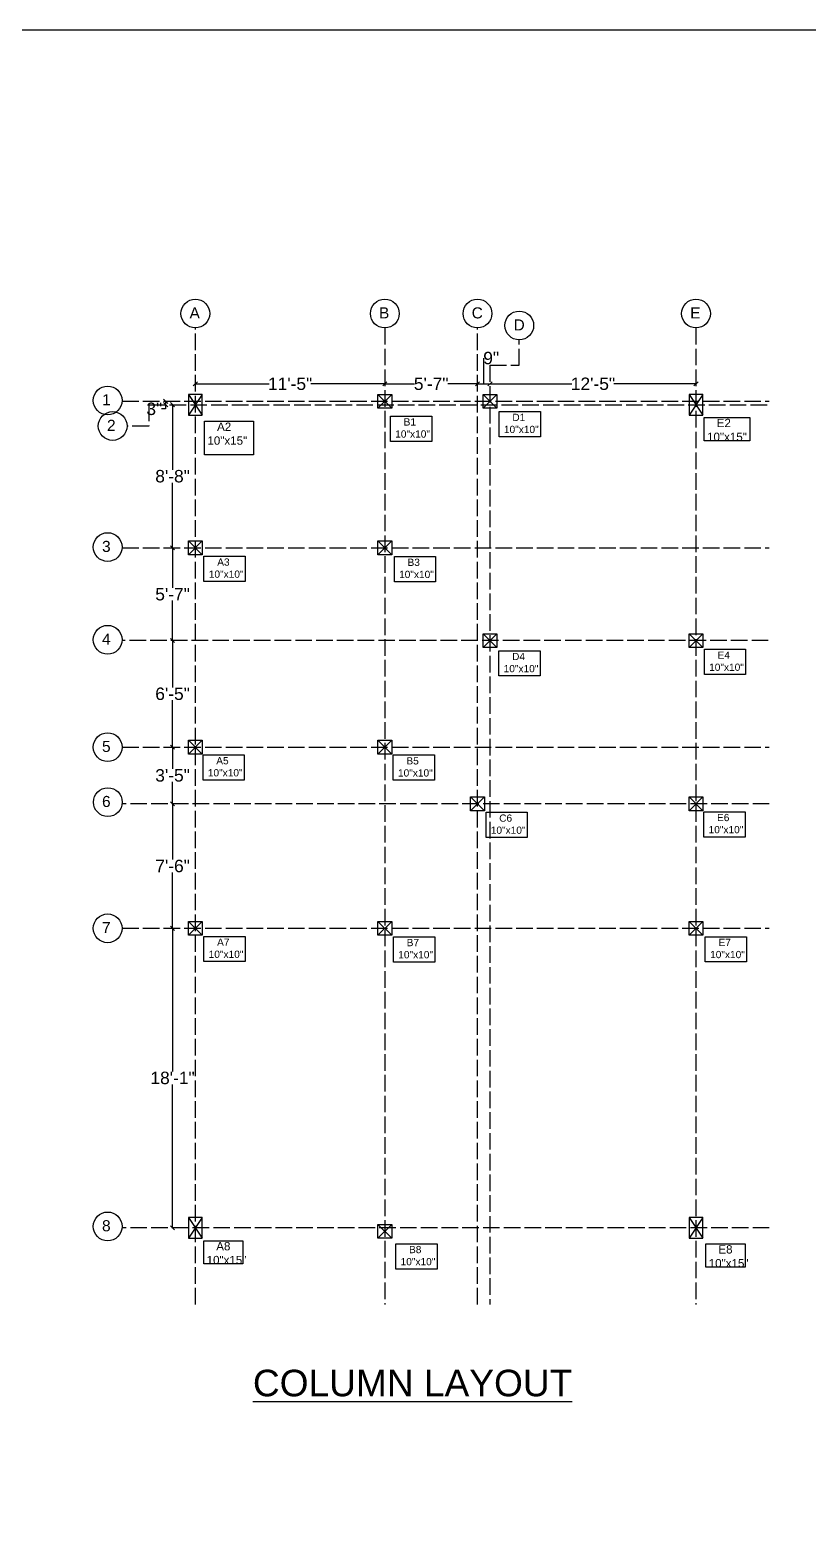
# Model space of a CAD drawing. Header units: inches. Extents: x 1734 to 10776, y 1772 to 3930.
# Drawn here: x 4656 to 5218, y 2851 to 3930 of the extents above; entities that cross this region are included whole.
import ezdxf

# ---------------------------------------------------------------- set-up
doc = ezdxf.new("R2010")
doc.units = ezdxf.units.IN
doc.linetypes.add('ACAD_ISO02W100', pattern=[15, 12, -3])
for name, color, linetype in [('C', 141, 'Continuous'), ('C1', 10, 'Continuous'), ('Naming', 45, 'Continuous')]:
    doc.layers.add(name, color=color, linetype=linetype)
doc.styles.get("Standard").update_dxf_attribs({"font": 'arial.ttf'})
doc.dimstyles.get("Standard").update_dxf_attribs({"dimtxt": 9, "dimasz": 3, "dimexe": 0.18, "dimexo": 0.0625, "dimgap": 0.09, "dimtad": 0, "dimtih": 1, "dimtoh": 1, "dimdec": 0, "dimzin": 0, "dimdsep": 46, "dimlunit": 3, "dimtxsty": 'Standard', "dimblk": 'OBLIQUE', "dimcen": 0.09, "dimse1": 1, "dimse2": 1, "dimclrd": 197, "dimadec": 0, "dimazin": 0, "dimtfac": 1, "dimtdec": 0, "dimtofl": 0, "dimtmove": 0, "dimatfit": 3, "dimfxl": 1, "dimtolj": 1, "dimtzin": 0, "dimarcsym": 0})

# ---------------------------------------------------------------- blocks, each defined once
blk = doc.blocks.new('_Oblique')
at = {"color": 0, "linetype": 'ByBlock', "lineweight": -2}
blk.add_line((-0.5, -0.5), (0.5, 0.5), dxfattribs=at)
blk = doc.blocks.new('*D30')
at = {"color": 197, "lineweight": -2, "transparency": 16777216}
for p, q in [((4753.8, 3662), (4753.8, 3659.5)), ((4753.8, 3659.5), (4753.8, 3656.5)), ((4753.8, 3656.5), (4750.8, 3656.5))]:
    blk.add_line(p, q, dxfattribs=at)
at = {"layer": 'Defpoints', "color": 0, "transparency": 16777216}
for p in [(4753.8, 3659.5), (4754.6, 3662), (4754.6, 3659.5)]:
    blk.add_point(p, dxfattribs=at)
at = {"color": 197, "lineweight": -2, "transparency": 16777216, "xscale": 3, "yscale": 3, "zscale": 3}
for p, rotation in [((4753.8, 3662), 90), ((4753.8, 3659.5), 270)]:
    blk.add_blockref('_Oblique', p, dxfattribs=dict(at, rotation=rotation))
at = {"color": 0, "transparency": 16777216, "insert": (4745.6, 3656.5), "char_height": 9, "attachment_point": 5}
blk.add_mtext('\\A1;3"', dxfattribs=at)
blk = doc.blocks.new('*D31')
at = {"color": 197, "lineweight": -2, "transparency": 16777216}
for p, q in [((4758.8, 3659.5), (4758.8, 3612.5)), ((4758.8, 3556), (4758.8, 3603.1))]:
    blk.add_line(p, q, dxfattribs=at)
at = {"layer": 'Defpoints', "color": 0, "transparency": 16777216}
for p in [(4754.6, 3659.5), (4758.8, 3556), (4758.8, 3556)]:
    blk.add_point(p, dxfattribs=at)
at = {"color": 197, "lineweight": -2, "transparency": 16777216, "xscale": 3, "yscale": 3, "zscale": 3}
for p, rotation in [((4758.8, 3659.5), 90), ((4758.8, 3556), 270)]:
    blk.add_blockref('_Oblique', p, dxfattribs=dict(at, rotation=rotation))
at = {"color": 0, "transparency": 16777216, "insert": (4758.8, 3607.8), "char_height": 9, "attachment_point": 5}
blk.add_mtext('\\A1;8\'-8"', dxfattribs=at)
blk = doc.blocks.new('*D32')
at = {"color": 197, "lineweight": -2, "transparency": 16777216}
for p, q in [((4758.8, 3556), (4758.8, 3527.2)), ((4758.8, 3489), (4758.8, 3517.9))]:
    blk.add_line(p, q, dxfattribs=at)
at = {"layer": 'Defpoints', "color": 0, "transparency": 16777216}
for p in [(4758.8, 3556), (4758.8, 3489), (4758.8, 3489)]:
    blk.add_point(p, dxfattribs=at)
at = {"color": 197, "lineweight": -2, "transparency": 16777216, "xscale": 3, "yscale": 3, "zscale": 3}
for p, rotation in [((4758.8, 3556), 90), ((4758.8, 3489), 270)]:
    blk.add_blockref('_Oblique', p, dxfattribs=dict(at, rotation=rotation))
at = {"color": 0, "transparency": 16777216, "insert": (4758.8, 3522.5), "char_height": 9, "attachment_point": 5}
blk.add_mtext('\\A1;5\'-7"', dxfattribs=at)
blk = doc.blocks.new('*D33')
at = {"color": 197, "lineweight": -2, "transparency": 16777216}
for p, q in [((4758.8, 3489), (4758.8, 3455.2)), ((4758.8, 3412), (4758.8, 3445.9))]:
    blk.add_line(p, q, dxfattribs=at)
at = {"layer": 'Defpoints', "color": 0, "transparency": 16777216}
for p in [(4758.8, 3489), (4758.8, 3412), (4758.8, 3412)]:
    blk.add_point(p, dxfattribs=at)
at = {"color": 197, "lineweight": -2, "transparency": 16777216, "xscale": 3, "yscale": 3, "zscale": 3}
for p, rotation in [((4758.8, 3489), 90), ((4758.8, 3412), 270)]:
    blk.add_blockref('_Oblique', p, dxfattribs=dict(at, rotation=rotation))
at = {"color": 0, "transparency": 16777216, "insert": (4758.8, 3450.5), "char_height": 9, "attachment_point": 5}
blk.add_mtext('\\A1;6\'-5"', dxfattribs=at)
blk = doc.blocks.new('*D34')
at = {"color": 197, "lineweight": -2, "transparency": 16777216}
for p, q in [((4758.8, 3412), (4758.8, 3396.2)), ((4758.8, 3371), (4758.8, 3386.9))]:
    blk.add_line(p, q, dxfattribs=at)
at = {"layer": 'Defpoints', "color": 0, "transparency": 16777216}
for p in [(4758.8, 3412), (4758.8, 3371), (4758.8, 3371)]:
    blk.add_point(p, dxfattribs=at)
at = {"color": 197, "lineweight": -2, "transparency": 16777216, "xscale": 3, "yscale": 3, "zscale": 3}
for p, rotation in [((4758.8, 3412), 90), ((4758.8, 3371), 270)]:
    blk.add_blockref('_Oblique', p, dxfattribs=dict(at, rotation=rotation))
at = {"color": 0, "transparency": 16777216, "insert": (4758.8, 3391.5), "char_height": 9, "attachment_point": 5}
blk.add_mtext('\\A1;3\'-5"', dxfattribs=at)
blk = doc.blocks.new('*D35')
at = {"color": 197, "lineweight": -2, "transparency": 16777216}
for p, q in [((4758.8, 3371), (4758.8, 3330.7)), ((4758.8, 3281), (4758.8, 3321.4))]:
    blk.add_line(p, q, dxfattribs=at)
at = {"layer": 'Defpoints', "color": 0, "transparency": 16777216}
for p in [(4758.8, 3371), (4758.8, 3281), (4758.8, 3281)]:
    blk.add_point(p, dxfattribs=at)
at = {"color": 197, "lineweight": -2, "transparency": 16777216, "xscale": 3, "yscale": 3, "zscale": 3}
for p, rotation in [((4758.8, 3371), 90), ((4758.8, 3281), 270)]:
    blk.add_blockref('_Oblique', p, dxfattribs=dict(at, rotation=rotation))
at = {"color": 0, "transparency": 16777216, "insert": (4758.8, 3326), "char_height": 9, "attachment_point": 5}
blk.add_mtext('\\A1;7\'-6"', dxfattribs=at)
blk = doc.blocks.new('*D36')
at = {"color": 197, "lineweight": -2, "transparency": 16777216}
for p, q in [((4758.8, 3281), (4758.8, 3177.5)), ((4758.8, 3064.5), (4758.8, 3168.1))]:
    blk.add_line(p, q, dxfattribs=at)
at = {"layer": 'Defpoints', "color": 0, "transparency": 16777216}
for p in [(4758.8, 3281), (4758.8, 3064.5), (4758.8, 3064.5)]:
    blk.add_point(p, dxfattribs=at)
at = {"color": 197, "lineweight": -2, "transparency": 16777216, "xscale": 3, "yscale": 3, "zscale": 3}
for p, rotation in [((4758.8, 3281), 90), ((4758.8, 3064.5), 270)]:
    blk.add_blockref('_Oblique', p, dxfattribs=dict(at, rotation=rotation))
at = {"color": 0, "transparency": 16777216, "insert": (4758.8, 3172.8), "char_height": 9, "attachment_point": 5}
blk.add_mtext('\\A1;18\'-1"', dxfattribs=at)
blk = doc.blocks.new('*D37')
at = {"color": 197, "lineweight": -2, "transparency": 16777216}
for p, q in [((4775.3, 3674.6), (4828.6, 3674.6)), ((4912.3, 3674.6), (4858.9, 3674.6))]:
    blk.add_line(p, q, dxfattribs=at)
at = {"layer": 'Defpoints', "color": 0, "transparency": 16777216}
for p in [(4912.3, 3674.6), (4775.3, 3669.7), (4912.3, 3669.7)]:
    blk.add_point(p, dxfattribs=at)
at = {"color": 197, "lineweight": -2, "transparency": 16777216, "xscale": 3, "yscale": 3, "zscale": 3, "rotation": 180}
blk.add_blockref('_Oblique', (4775.3, 3674.6), dxfattribs=at)
at = {"color": 197, "lineweight": -2, "transparency": 16777216, "xscale": 3, "yscale": 3, "zscale": 3}
blk.add_blockref('_Oblique', (4912.3, 3674.6), dxfattribs=at)
at = {"color": 0, "transparency": 16777216, "insert": (4843.8, 3674.6), "char_height": 9, "attachment_point": 5}
blk.add_mtext('\\A1;11\'-5"', dxfattribs=at)
blk = doc.blocks.new('*D38')
at = {"color": 197, "lineweight": -2, "transparency": 16777216}
for p, q in [((4912.3, 3674.6), (4933.7, 3674.6)), ((4979.3, 3674.6), (4957.8, 3674.6))]:
    blk.add_line(p, q, dxfattribs=at)
at = {"layer": 'Defpoints', "color": 0, "transparency": 16777216}
for p in [(4979.3, 3674.6), (4979.3, 3674.6), (4912.3, 3669.7)]:
    blk.add_point(p, dxfattribs=at)
at = {"color": 197, "lineweight": -2, "transparency": 16777216, "xscale": 3, "yscale": 3, "zscale": 3, "rotation": 180}
blk.add_blockref('_Oblique', (4912.3, 3674.6), dxfattribs=at)
at = {"color": 197, "lineweight": -2, "transparency": 16777216, "xscale": 3, "yscale": 3, "zscale": 3}
blk.add_blockref('_Oblique', (4979.3, 3674.6), dxfattribs=at)
at = {"color": 0, "transparency": 16777216, "insert": (4945.8, 3674.6), "char_height": 9, "attachment_point": 5}
blk.add_mtext('\\A1;5\'-7"', dxfattribs=at)
blk = doc.blocks.new('*D39')
at = {"color": 197, "lineweight": -2, "transparency": 16777216}
for p, q in [((4983.8, 3674.6), (4983.8, 3693.2)), ((4983.8, 3693.2), (4983.9, 3693.2)), ((4979.3, 3674.6), (4988.3, 3674.6))]:
    blk.add_line(p, q, dxfattribs=at)
at = {"layer": 'Defpoints', "color": 0, "transparency": 16777216}
for p in [(4979.3, 3674.6), (4988.3, 3674.6), (4988.3, 3674.6)]:
    blk.add_point(p, dxfattribs=at)
at = {"color": 197, "lineweight": -2, "transparency": 16777216, "xscale": 3, "yscale": 3, "zscale": 3, "rotation": 180}
blk.add_blockref('_Oblique', (4979.3, 3674.6), dxfattribs=at)
at = {"color": 197, "lineweight": -2, "transparency": 16777216, "xscale": 3, "yscale": 3, "zscale": 3}
blk.add_blockref('_Oblique', (4988.3, 3674.6), dxfattribs=at)
at = {"color": 0, "transparency": 16777216, "insert": (4989.2, 3693.2), "char_height": 9, "attachment_point": 5}
blk.add_mtext('\\A1;9"', dxfattribs=at)
blk = doc.blocks.new('*D40')
at = {"color": 197, "lineweight": -2, "transparency": 16777216}
for p, q in [((4988.3, 3674.6), (5047.6, 3674.6)), ((5137.3, 3674.6), (5077.9, 3674.6))]:
    blk.add_line(p, q, dxfattribs=at)
at = {"layer": 'Defpoints', "color": 0, "transparency": 16777216}
for p in [(4988.3, 3674.6), (5137.3, 3674.6), (5137.3, 3674.6)]:
    blk.add_point(p, dxfattribs=at)
at = {"color": 197, "lineweight": -2, "transparency": 16777216, "xscale": 3, "yscale": 3, "zscale": 3, "rotation": 180}
blk.add_blockref('_Oblique', (4988.3, 3674.6), dxfattribs=at)
at = {"color": 197, "lineweight": -2, "transparency": 16777216, "xscale": 3, "yscale": 3, "zscale": 3}
blk.add_blockref('_Oblique', (5137.3, 3674.6), dxfattribs=at)
at = {"color": 0, "transparency": 16777216, "insert": (5062.8, 3674.6), "char_height": 9, "attachment_point": 5}
blk.add_mtext('\\A1;12\'-5"', dxfattribs=at)

msp = doc.modelspace()

# ---------------------------------------------------------------- linework, layer by layer
at = {"linetype": 'ACAD_ISO02W100'}
for p, q in [((4775.3, 3009), (4775.3, 3715)), ((4912.3, 3715), (4912.3, 3009)), ((4979.3, 3009), (4979.3, 3715)), ((5137.3, 3715), (5137.3, 3009)), ((5009.5, 3688), (5009.5, 3706.4)), ((4988.3, 3688), (4988.3, 3009)), ((4988.3, 3688), (5009.5, 3688)), ((4722.3, 3662), (5190.3, 3662)), ((4741.7, 3659.5), (5190.3, 3659.5)), ((4741.7, 3659.5), (4741.7, 3644.1)), ((4741.7, 3644.1), (4725.9, 3644.1)), ((4722.3, 3556), (5190.3, 3556)), ((5189.6, 3489), (4722.3, 3489)), ((4722.3, 3412), (5190.3, 3412)), ((5190.3, 3371), (4722.3, 3371)), ((4722.3, 3281), (5190.3, 3281)), ((5190.3, 3064.5), (4722.3, 3064.5))]:
    msp.add_line(p, q, dxfattribs=at)
msp.add_lwpolyline([(1733.7, 3930.5), (10775.8, 3930.5), (10775.8, 1771.5), (1733.7, 1771.5)], close=True)
at = {"color": 240, "true_color": 0xed1f24}
for points in [[(4916.4, 3651.2), (4946.2, 3651.2), (4946.2, 3633), (4916.4, 3633)], [(4995, 3654.5), (5024.8, 3654.5), (5024.8, 3636.3), (4995, 3636.3)], [(4781.5, 3550), (4811.3, 3550), (4811.3, 3531.8), (4781.5, 3531.8)], [(4919.2, 3549.8), (4948.9, 3549.8), (4948.9, 3531.5), (4919.2, 3531.5)], [(4994.8, 3481.6), (5024.6, 3481.6), (5024.6, 3463.4), (4994.8, 3463.4)], [(5143.4, 3482.7), (5173.2, 3482.7), (5173.2, 3464.5), (5143.4, 3464.5)], [(4780.9, 3406.4), (4810.7, 3406.4), (4810.7, 3388.1), (4780.9, 3388.1)], [(4918.4, 3406.3), (4948.2, 3406.3), (4948.2, 3388.1), (4918.4, 3388.1)], [(4985.5, 3364.9), (5015.3, 3364.9), (5015.3, 3346.7), (4985.5, 3346.7)], [(5143, 3365.2), (5172.8, 3365.2), (5172.8, 3347), (5143, 3347)], [(4781.5, 3275.2), (4811.2, 3275.2), (4811.2, 3256.9), (4781.5, 3256.9)], [(4918.6, 3274.9), (4948.4, 3274.9), (4948.4, 3256.6), (4918.6, 3256.6)], [(5144, 3274.9), (5173.8, 3274.9), (5173.8, 3256.7), (5144, 3256.7)], [(4920.3, 3053), (4950.1, 3053), (4950.1, 3034.7), (4920.3, 3034.7)]]:
    msp.add_lwpolyline(points, close=True, dxfattribs=at)
for centre in [(4775.3, 3725.4), (4912.3, 3725.4), (4979.3, 3725.4), (5137.3, 3725.4), (5009.5, 3716.8), (4711.9, 3662.6), (4715.5, 3644.1), (4711.9, 3556.6), (4711.9, 3489.6), (4711.9, 3412), (4712, 3372.2), (4711.9, 3281), (4711.9, 3065.5)]:
    msp.add_circle(centre, 10.4)
at = {"layer": 'C'}
for p, q in [((4780.3, 3667), (4770.3, 3652)), ((4770.3, 3667), (4780.3, 3652)), ((4780.3, 3667), (4770.3, 3652)), ((4770.3, 3667), (4780.3, 3652)), ((5142.3, 3667), (5132.3, 3652)), ((5132.3, 3667), (5142.3, 3652)), ((5142.3, 3667), (5132.3, 3652)), ((5132.3, 3667), (5142.3, 3652)), ((4780.3, 3072), (4770.3, 3057)), ((4770.3, 3072), (4780.3, 3057)), ((4780.3, 3072), (4770.3, 3057)), ((4770.3, 3072), (4780.3, 3057)), ((5142.3, 3072), (5132.3, 3057)), ((5132.3, 3072), (5142.3, 3057)), ((5142.3, 3072), (5132.3, 3057)), ((5132.3, 3072), (5142.3, 3057))]:
    msp.add_line(p, q, dxfattribs=at)
for points in [[(4770.3, 3652), (4780.3, 3652), (4780.3, 3667), (4770.3, 3667)], [(4770.3, 3652), (4780.3, 3652), (4780.3, 3667), (4770.3, 3667)], [(5132.3, 3652), (5142.3, 3652), (5142.3, 3667), (5132.3, 3667)], [(5132.3, 3652), (5142.3, 3652), (5142.3, 3667), (5132.3, 3667)], [(5143.2, 3650.3), (5176.3, 3650.3), (5176.3, 3633.4), (5143.2, 3633.4)], [(4781.9, 3647.6), (4817.3, 3647.6), (4817.3, 3623.3), (4781.9, 3623.3)], [(4770.3, 3057), (4780.3, 3057), (4780.3, 3072), (4770.3, 3072)], [(4770.3, 3057), (4780.3, 3057), (4780.3, 3072), (4770.3, 3072)], [(5132.3, 3057), (5142.3, 3057), (5142.3, 3072), (5132.3, 3072)], [(5132.3, 3057), (5142.3, 3057), (5142.3, 3072), (5132.3, 3072)], [(4781.3, 3055.2), (4809.7, 3055.2), (4809.7, 3038.4), (4781.3, 3038.4)], [(5144.3, 3052.9), (5172.8, 3052.9), (5172.8, 3036.1), (5144.3, 3036.1)]]:
    msp.add_lwpolyline(points, close=True, dxfattribs=at)
at = {"layer": 'C1'}
for p, q in [((4907.3, 3667), (4917.3, 3657)), ((4917.3, 3667), (4907.3, 3657)), ((4907.3, 3667), (4917.3, 3657)), ((4917.3, 3667), (4907.3, 3657)), ((4983.3, 3667), (4993.3, 3657)), ((4993.3, 3667), (4983.3, 3657)), ((4983.3, 3667), (4993.3, 3657)), ((4993.3, 3667), (4983.3, 3657)), ((4770.3, 3561), (4780.3, 3551)), ((4780.3, 3561), (4770.3, 3551)), ((4770.3, 3561), (4780.3, 3551)), ((4780.3, 3561), (4770.3, 3551)), ((4907.3, 3561), (4917.3, 3551)), ((4917.3, 3561), (4907.3, 3551)), ((4907.3, 3561), (4917.3, 3551)), ((4917.3, 3561), (4907.3, 3551)), ((4983.3, 3494), (4993.3, 3484)), ((4993.3, 3494), (4983.3, 3484)), ((4983.3, 3494), (4993.3, 3484)), ((4993.3, 3494), (4983.3, 3484)), ((5132.3, 3494), (5142.3, 3484)), ((5142.3, 3494), (5132.3, 3484)), ((5132.3, 3494), (5142.3, 3484)), ((5142.3, 3494), (5132.3, 3484)), ((4770.3, 3417), (4780.3, 3407)), ((4780.3, 3417), (4770.3, 3407)), ((4770.3, 3417), (4780.3, 3407)), ((4780.3, 3417), (4770.3, 3407)), ((4907.3, 3417), (4917.3, 3407)), ((4917.3, 3417), (4907.3, 3407)), ((4907.3, 3417), (4917.3, 3407)), ((4917.3, 3417), (4907.3, 3407)), ((4974.3, 3376), (4984.3, 3366)), ((4984.3, 3376), (4974.3, 3366)), ((4974.3, 3376), (4984.3, 3366)), ((4984.3, 3376), (4974.3, 3366)), ((5132.3, 3376), (5142.3, 3366)), ((5142.3, 3376), (5132.3, 3366)), ((5132.3, 3376), (5142.3, 3366)), ((5142.3, 3376), (5132.3, 3366)), ((4770.3, 3286), (4780.3, 3276)), ((4780.3, 3286), (4770.3, 3276)), ((4770.3, 3286), (4780.3, 3276)), ((4780.3, 3286), (4770.3, 3276)), ((4907.3, 3286), (4917.3, 3276)), ((4917.3, 3286), (4907.3, 3276)), ((4907.3, 3286), (4917.3, 3276)), ((4917.3, 3286), (4907.3, 3276)), ((5132.3, 3286), (5142.3, 3276)), ((5142.3, 3286), (5132.3, 3276)), ((5132.3, 3286), (5142.3, 3276)), ((5142.3, 3286), (5132.3, 3276)), ((4907.3, 3067), (4917.3, 3057)), ((4917.3, 3067), (4907.3, 3057))]:
    msp.add_line(p, q, dxfattribs=at)
for points in [[(4917.3, 3657), (4907.3, 3657), (4907.3, 3667), (4917.3, 3667)], [(4917.3, 3657), (4907.3, 3657), (4907.3, 3667), (4917.3, 3667)], [(4993.3, 3657), (4983.3, 3657), (4983.3, 3667), (4993.3, 3667)], [(4993.3, 3657), (4983.3, 3657), (4983.3, 3667), (4993.3, 3667)], [(4780.3, 3551), (4770.3, 3551), (4770.3, 3561), (4780.3, 3561)], [(4780.3, 3551), (4770.3, 3551), (4770.3, 3561), (4780.3, 3561)], [(4917.3, 3551), (4907.3, 3551), (4907.3, 3561), (4917.3, 3561)], [(4917.3, 3551), (4907.3, 3551), (4907.3, 3561), (4917.3, 3561)], [(4993.3, 3484), (4983.3, 3484), (4983.3, 3494), (4993.3, 3494)], [(4993.3, 3484), (4983.3, 3484), (4983.3, 3494), (4993.3, 3494)], [(5142.3, 3484), (5132.3, 3484), (5132.3, 3494), (5142.3, 3494)], [(5142.3, 3484), (5132.3, 3484), (5132.3, 3494), (5142.3, 3494)], [(4780.3, 3407), (4770.3, 3407), (4770.3, 3417), (4780.3, 3417)], [(4780.3, 3407), (4770.3, 3407), (4770.3, 3417), (4780.3, 3417)], [(4917.3, 3407), (4907.3, 3407), (4907.3, 3417), (4917.3, 3417)], [(4917.3, 3407), (4907.3, 3407), (4907.3, 3417), (4917.3, 3417)], [(4984.3, 3366), (4974.3, 3366), (4974.3, 3376), (4984.3, 3376)], [(4984.3, 3366), (4974.3, 3366), (4974.3, 3376), (4984.3, 3376)], [(5142.3, 3366), (5132.3, 3366), (5132.3, 3376), (5142.3, 3376)], [(5142.3, 3366), (5132.3, 3366), (5132.3, 3376), (5142.3, 3376)], [(4780.3, 3276), (4770.3, 3276), (4770.3, 3286), (4780.3, 3286)], [(4780.3, 3276), (4770.3, 3276), (4770.3, 3286), (4780.3, 3286)], [(4917.3, 3276), (4907.3, 3276), (4907.3, 3286), (4917.3, 3286)], [(4917.3, 3276), (4907.3, 3276), (4907.3, 3286), (4917.3, 3286)], [(5142.3, 3276), (5132.3, 3276), (5132.3, 3286), (5142.3, 3286)], [(5142.3, 3276), (5132.3, 3276), (5132.3, 3286), (5142.3, 3286)], [(4917.3, 3057), (4907.3, 3057), (4907.3, 3067), (4917.3, 3067)]]:
    msp.add_lwpolyline(points, close=True, dxfattribs=at)

# ---------------------------------------------------------------- texts
at = {"char_height": 8, "attachment_point": 1}
for s, insert in [('A', (4771.1, 3729.9)), ('B', (4908.1, 3729.9)), ('C', (4975.1, 3729.9)), ('E', (5133.1, 3729.9)), ('D', (5005.4, 3721.2)), ('1', (4707.8, 3667.1)), ('2', (4711.4, 3648.6)), ('3', (4707.8, 3561.1)), ('4', (4707.8, 3494.1)), ('5', (4707.8, 3416.5)), ('6', (4707.8, 3376.7)), ('7', (4707.8, 3285.5)), ('8', (4707.8, 3070))]:
    msp.add_mtext_dynamic_manual_height_columns(s, width=672.189, gutter_width=40, heights=[0], dxfattribs=dict(at, insert=insert))
at = {"color": 240, "true_color": 0xed1f24, "char_height": 5.24, "attachment_point": 1}
for s, insert in [('   B1\\P10"x10"', (4919.8, 3649.7)), ('   D1\\P10"x10"', (4998.4, 3653)), ('   A3\\P10"x10"', (4785, 3548.4)), ('   B3\\P10"x10"', (4922.6, 3548.2)), ('   D4\\P10"x10"', (4998.2, 3480.1)), ('   E4\\P10"x10"', (5146.8, 3481.1)), ('   A5\\P10"x10"', (4784.3, 3404.8)), ('   B5\\P10"x10"', (4921.8, 3404.7)), ('   C6\\P10"x10"', (4988.9, 3363.3)), ('   E6\\P10"x10"', (5146.4, 3363.7)), ('   A7\\P10"x10"', (4784.9, 3273.6)), ('   B7\\P10"x10"', (4922, 3273.3)), ('   E7\\P10"x10"', (5147.5, 3273.4)), ('   B8\\P10"x10"', (4923.7, 3051.4))]:
    msp.add_mtext_dynamic_manual_height_columns(s, width=6366.944, gutter_width=109.2, heights=[0], dxfattribs=dict(at, insert=insert))
at = {"layer": 'C', "char_height": 6, "attachment_point": 1}
for s, insert in [('   E2\\P10"x15"', (5145.3, 3649.3)), ('   A2\\P10"x15"', (4784, 3646.6)), ('   A8\\P10"x15"', (4783.4, 3054.2)), ('   E8\\P10"x15"', (5146.5, 3051.9))]:
    msp.add_mtext_dynamic_manual_height_columns(s, width=3820.166, gutter_width=65.5, heights=[0], dxfattribs=dict(at, insert=insert))
at = {"layer": 'Naming', "insert": (4816.9, 2961.9), "char_height": 19.2, "attachment_point": 1}
msp.add_mtext_dynamic_manual_height_columns('{\\LCOLUMN LAYOUT}', width=6381.972, gutter_width=96, heights=[0], dxfattribs=at)

# ---------------------------------------------------------------- dimensions: what is measured, and where the dimension line sits
for base, p1, p2, picture, middle in [((4988.3, 3674.6), (4979.3, 3674.6), (4988.3, 3674.6), '*D39', (4984, 3693.2)), ((4979.3, 3674.6), (4912.3, 3669.7), (4979.3, 3674.6), '*D38', (4945.8, 3674.6)), ((5137.3, 3674.6), (4988.3, 3674.6), (5137.3, 3674.6), '*D40', (5062.8, 3674.6))]:
    dim = msp.add_linear_dim(base=base, p1=p1, p2=p2, dimstyle='Standard', override={"dimtmove": 1})
    dim.commit()
    dim.dimension.update_dxf_attribs({"geometry": picture, "text_midpoint": middle})
dim = msp.add_linear_dim(base=(4912.3, 3674.6), p1=(4775.3, 3669.7), p2=(4912.3, 3669.7), dimstyle='Standard')
dim.commit()
dim.dimension.update_dxf_attribs({"geometry": '*D37', "text_midpoint": (4843.8, 3674.6)})
dim = msp.add_linear_dim(base=(4753.8376865, 3659.5418908), p1=(4754.6064144, 3662.0418908), p2=(4754.6064144, 3659.5418908), angle=90, dimstyle='Standard')
dim.commit()
dim.dimension.update_dxf_attribs({"geometry": '*D30', "text_midpoint": (4745.5785187, 3656.5418908)})
for base, p1, p2, picture, middle in [((4758.7967891, 3556.0418908), (4754.6064144, 3659.5418908), (4758.7967891, 3556.0418908), '*D31', (4758.7967891, 3607.7918908)), ((4758.8, 3489), (4758.8, 3556), (4758.8, 3489), '*D32', (4758.8, 3522.5)), ((4758.8, 3412), (4758.8, 3489), (4758.8, 3412), '*D33', (4758.8, 3450.5)), ((4758.8, 3371), (4758.8, 3412), (4758.8, 3371), '*D34', (4758.8, 3391.5)), ((4758.8, 3281), (4758.8, 3371), (4758.8, 3281), '*D35', (4758.8, 3326)), ((4758.7967891, 3064.5418908), (4758.7967891, 3281.0418908), (4758.7967891, 3064.5418908), '*D36', (4758.7967891, 3172.7918908))]:
    dim = msp.add_linear_dim(base=base, p1=p1, p2=p2, angle=90, dimstyle='Standard', override={"dimtmove": 1})
    dim.commit()
    dim.dimension.update_dxf_attribs({"geometry": picture, "text_midpoint": middle})

doc.saveas('drawing.dxf')
